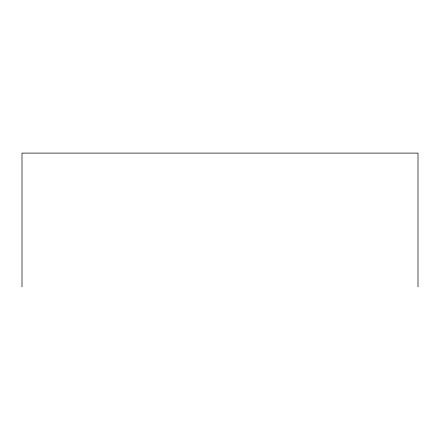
<?xml version="1.0" encoding="UTF-8"?>
<svg xmlns="http://www.w3.org/2000/svg" width="440" height="440" viewBox="0 0 440 440"><rect width="100%" height="100%" fill="white"/><g stroke="black" fill="none" stroke-linecap="round" stroke-linejoin="round"><path stroke-width="0.66" d="M418 286.897L418 153.104L22 153.104L22 286.897"/></g></svg>
